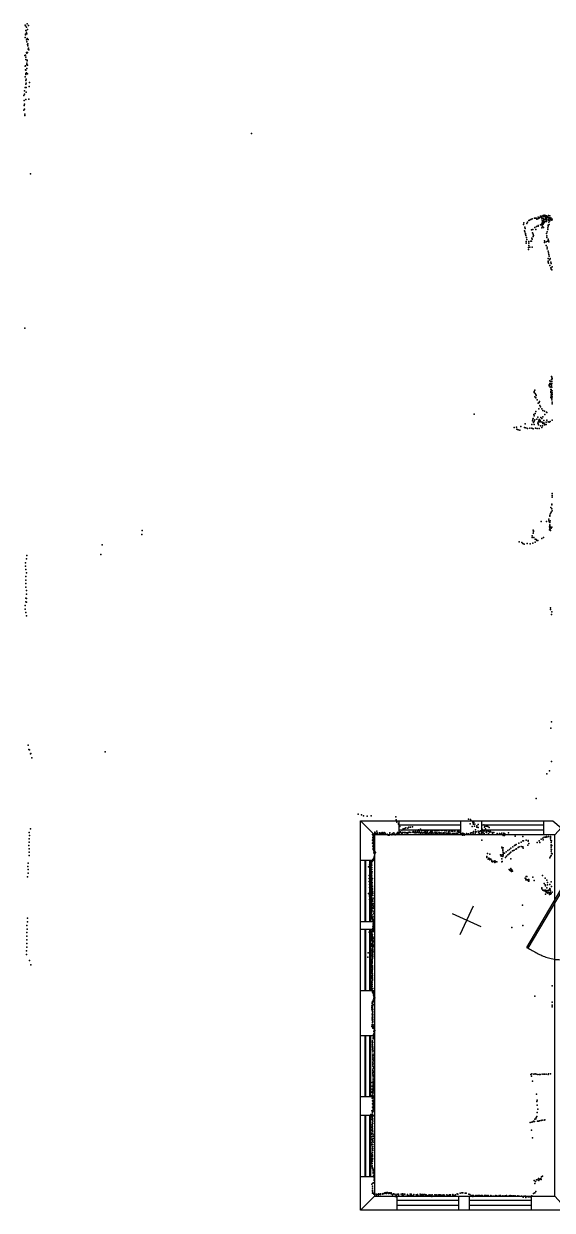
# Model space of a CAD drawing. Header units: millimetres. Extents: x 3450 to 23228, y -19815 to -4263.
# Drawn here: x 3450 to 10146, y -19341 to -4327 of the extents above; entities that cross this region are included whole.
import ezdxf

# ---------------------------------------------------------------- set-up
doc = ezdxf.new("R2010")
doc.units = ezdxf.units.MM
for name, color, linetype in [('DOORS', 7, 'Continuous'), ('P', 9, 'Continuous'), ('PANOS', 10, 'Continuous'), ('ROOMS', 1, 'Continuous'), ('WALLS', 3, 'Continuous'), ('WINDOWS', 6, 'Continuous')]:
    doc.layers.add(name, color=color, linetype=linetype)

# ---------------------------------------------------------------- blocks, each defined once
blk = doc.blocks.new('1-Standard_3C')
for points in [[(-403.982, 5.64828), (253.382, 394.931), (263.573, 377.722), (-393.791, -11.5606), (-403.982, 5.64828)], [(263.573, 377.722), (275.367, 357.142), (283.15, 343.495), (290.844, 329.879), (298.429, 316.269), (305.882, 302.642), (313.184, 288.973), (320.313, 275.239), (327.249, 261.416), (333.971, 247.479), (340.456, 233.405), (346.686, 219.17), (352.638, 204.75), (358.291, 190.121), (363.626, 175.258), (368.62, 160.139), (373.253, 144.738), (377.503, 129.032), (381.351, 112.998), (384.774, 96.6102), (387.752, 79.8457), (390.265, 62.6802), (392.29, 45.0899), (393.807, 27.0508), (395.085, -0.90191)]]:
    blk.add_lwpolyline(points)
blk = doc.blocks.new('1-Standard_45')
for points in [[(-590, 42.9766), (589.999, 42.9766), (589.999, 32.9766), (-590, 32.9766), (-590, 42.9766)], [(-590.014, -44.0958), (589.985, -44.0958), (589.985, -54.0958), (-590.014, -54.0958), (-590.014, -44.0958)]]:
    blk.add_lwpolyline(points)

msp = doc.modelspace()

# ---------------------------------------------------------------- linework, layer by layer
at = {"layer": 'P'}
for p in [(3470, -4345), (3494, -4327), (3511, -4350), (3468, -4501), (3472, -4468), (3473, -4355), (3474, -4458), (3479, -4413), (3482, -4416), (3484, -4441), (3486, -4371), (3490, -4454), (3499, -4401), (3485, -4530), (3490, -4556), (3495, -4512), (3496, -4590), (3504, -4581), (3504, -4608), (3505, -4526), (3507, -4650), (3510, -4638), (3465, -4729), (3474, -4726), (3478, -4779), (3479, -4751), (3487, -4692), (3490, -4699), (3492, -4787), (3493, -4796), (3499, -4689), (3515, -4658), (3467, -4865), (3471, -4912), (3474, -4860), (3477, -4916), (3484, -4949), (3488, -4828), (3488, -4895), (3489, -4841), (3498, -4852), (3470, -5001), (3476, -5047), (3477, -4958), (3478, -5091), (3479, -4971), (3480, -5027), (3483, -5081), (3499, -4961), (3523, -5070), (3450, -5234), (3459, -5220), (3462, -5175), (3470, -5134), (3483, -5136), (3483, -5191), (3520, -5123), (3455, -5298), (3455, -5360), (3458, -5344), (3477, -5287), (3515, -5283), (3452, -5422), (3458, -5406), (3463, -5470), (3463, -5487), (6336, -5714), (3537, -6226), (10029, -6753), (10044, -6751), (10062, -6753), (10096, -6754), (9782, -6866), (9787, -6845), (9798, -6903), (9823, -6854), (9833, -6839), (9849, -6816), (9858, -6813), (9875, -6805), (9891, -6796), (9922, -6789), (9931, -6787), (9942, -6786), (9945, -6893), (9950, -6801), (9963, -6797), (9966, -6889), (9967, -6773), (9969, -6880), (9975, -6789), (9985, -6782), (9992, -6776), (9995, -6871), (9996, -6760), (10008, -6767), (10011, -6863), (10013, -6797), (10013, -6867), (10014, -6779), (10015, -6760), (10017, -6846), (10018, -6819), (10018, -6886), (10022, -6864), (10024, -6841), (10024, -6887), (10027, -6843), (10029, -6792), (10032, -6863), (10034, -6812), (10034, -6825), (10034, -6905), (10035, -6829), (10035, -6851), (10036, -6765), (10038, -6762), (10038, -6801), (10041, -6807), (10049, -6830), (10049, -6843), (10054, -6802), (10055, -6772), (10059, -6780), (10062, -6799), (10065, -6825), (10066, -6768), (10071, -6759), (10072, -6771), (10072, -6792), (10072, -6813), (10074, -6829), (10078, -6808), (10084, -6780), (10088, -6779), (10090, -6771), (10092, -6889), (10093, -6876), (10097, -6813), (10098, -6808), (10099, -6785), (10101, -6836), (10105, -6866), (10108, -6794), (10111, -6783), (10115, -6758), (10115, -6822), (10124, -6799), (10124, -6803), (10127, -6781), (10134, -6800), (10139, -6814), (10140, -6803), (10146, -6801), (9795, -6946), (9798, -6961), (9803, -6918), (9807, -6980), (9807, -6991), (9812, -7005), (9818, -7033), (9881, -6937), (9887, -7040), (9892, -7054), (9897, -6973), (9898, -6929), (9903, -6988), (9903, -7020), (9910, -7005), (9923, -6907), (9938, -6931), (10015, -6911), (10073, -6983), (10078, -7009), (10079, -7032), (10083, -6960), (10089, -6909), (10089, -6931), (10092, -7054), (9815, -7103), (9817, -7084), (9824, -7058), (9845, -7158), (9846, -7185), (9848, -7081), (9850, -7103), (9850, -7133), (9860, -7156), (9874, -7080), (9883, -7078), (9892, -7154), (10047, -7076), (10047, -7097), (10067, -7085), (10068, -7135), (10081, -7155), (10082, -7175), (10085, -7079), (10093, -7203), (10097, -7070), (10104, -7088), (10092, -7331), (10094, -7296), (10094, -7344), (10099, -7226), (10104, -7249), (10105, -7267), (10110, -7314), (10117, -7312), (10120, -7297), (10129, -7345), (10100, -7358), (10115, -7387), (10127, -7414), (10131, -7434), (10132, -7363), (10142, -7442), (10144, -7402), (3463, -8180), (10117, -8844), (10122, -8854), (10123, -8852), (10136, -8829), (10138, -8791), (10139, -8800), (10139, -8856), (10140, -8830), (10143, -8818), (9916, -8980), (9916, -8995), (9927, -8965), (9928, -9007), (10106, -8896), (10107, -8907), (10114, -8880), (10121, -8927), (10126, -8979), (10126, -8994), (10127, -8883), (10128, -8956), (10129, -8889), (10129, -8890), (10131, -8918), (10131, -8961), (10132, -8957), (10133, -8923), (10133, -8997), (10136, -8973), (10137, -8900), (10137, -9000), (10141, -8878), (10141, -8924), (10141, -8972), (10146, -8972), (10146, -8998), (9927, -9047), (9937, -9017), (9939, -9060), (9940, -9033), (9956, -9085), (9967, -9127), (9979, -9119), (9982, -9107), (10127, -9056), (10130, -9038), (10132, -9021), (10132, -9045), (10138, -9023), (10138, -9064), (10141, -9040), (10141, -9064), (10141, -9088), (10143, -9019), (10144, -9114), (10144, -9137), (10146, -9049), (9157, -9268), (9911, -9272), (9917, -9288), (9929, -9260), (9937, -9235), (9961, -9305), (9975, -9198), (9987, -9159), (9998, -9175), (10014, -9198), (10026, -9302), (10027, -9219), (10049, -9231), (10051, -9271), (10072, -9244), (10075, -9245), (9663, -9435), (9694, -9431), (9696, -9456), (9747, -9423), (9794, -9435), (9803, -9391), (9812, -9442), (9832, -9448), (9862, -9444), (9885, -9446), (9888, -9397), (9897, -9351), (9900, -9332), (9902, -9321), (9904, -9451), (9906, -9374), (9916, -9399), (9918, -9356), (9925, -9339), (9932, -9446), (9952, -9329), (9955, -9448), (9961, -9383), (9967, -9367), (9968, -9388), (9973, -9404), (9976, -9351), (9980, -9336), (9980, -9449), (9982, -9333), (9986, -9365), (9993, -9356), (9994, -9347), (9997, -9414), (10000, -9364), (10002, -9311), (10013, -9322), (10013, -9438), (10019, -9368), (10023, -9413), (10025, -9384), (10037, -9375), (10040, -9347), (10047, -9401), (10049, -9392), (10065, -9397), (10068, -9367), (10069, -9400), (10079, -9342), (10092, -9365), (10108, -9368), (10120, -9359), (10146, -9344), (9713, -9465), (9735, -9469), (10143, -10273), (10145, -10298), (10146, -10318), (10129, -10447), (10134, -10509), (10139, -10416), (10140, -10408), (10142, -10466), (10145, -10490), (10006, -10627), (10072, -10625), (10104, -10595), (10104, -10615), (10109, -10636), (10114, -10544), (10114, -10560), (10115, -10640), (10118, -10617), (10124, -10526), (4945, -10789), (4950, -10738), (9892, -10805), (9902, -10736), (9904, -10773), (9907, -10742), (9909, -10751), (10111, -10692), (10111, -10732), (10113, -10680), (10114, -10709), (10116, -10667), (10121, -10731), (10122, -10740), (10123, -10699), (10133, -10712), (10134, -10712), (10140, -10697), (4443, -10920), (9725, -10881), (9762, -10893), (9774, -10905), (9790, -10913), (9826, -10902), (9866, -10908), (9891, -10828), (9898, -10900), (9913, -10828), (9928, -10847), (9930, -10889), (9941, -10855), (9951, -10868), (9964, -10866), (10012, -10841), (10036, -10828), (3484, -11099), (3489, -11054), (4426, -11044), (3471, -11149), (3474, -11191), (3478, -11234), (3478, -11323), (3479, -11367), (3484, -11276), (3477, -11458), (3479, -11412), (3485, -11500), (3487, -11544), (3467, -11688), (3476, -11594), (3476, -11640), (3484, -11645), (3486, -11600), (3470, -11733), (3479, -11776), (3486, -11820), (10122, -11717), (10123, -11739), (10138, -11801), (10139, -11769), (10138, -13161), (10126, -13242), (3506, -13455), (3516, -13509), (3525, -13516), (3535, -13565), (3541, -13561), (3554, -13614), (4483, -13538), (10112, -13782), (10135, -13664), (10079, -13819), (9941, -14130), (7687, -14330), (7728, -14337), (7754, -14349), (7799, -14354), (7852, -14352), (8164, -14362), (8167, -14399), (9086, -14394), (9112, -14398), (3521, -14560), (3534, -14516), (7897, -14557), (7925, -14542), (7991, -14562), (8015, -14559), (8174, -14414), (8176, -14429), (8184, -14560), (8196, -14456), (8198, -14449), (8203, -14559), (8212, -14563), (8213, -14483), (8215, -14557), (8222, -14556), (8224, -14552), (8225, -14558), (8242, -14533), (8247, -14560), (8253, -14561), (8259, -14513), (8270, -14560), (8277, -14511), (8279, -14563), (8284, -14560), (8290, -14500), (8294, -14563), (8318, -14505), (8319, -14560), (8327, -14559), (8329, -14493), (8332, -14557), (8336, -14557), (8349, -14494), (8355, -14561), (8374, -14489), (8378, -14557), (8382, -14560), (8383, -14550), (8400, -14557), (8415, -14546), (8420, -14557), (8440, -14558), (8442, -14546), (8453, -14526), (8464, -14560), (8466, -14543), (8475, -14519), (8485, -14560), (8486, -14563), (8495, -14540), (8513, -14536), (8519, -14534), (8527, -14562), (8535, -14544), (8542, -14549), (8545, -14562), (8550, -14534), (8560, -14560), (8564, -14542), (8568, -14535), (8579, -14533), (8589, -14562), (8595, -14560), (8603, -14558), (8604, -14535), (8616, -14561), (8621, -14547), (8627, -14534), (8631, -14559), (8633, -14533), (8656, -14534), (8657, -14540), (8666, -14561), (8680, -14535), (8684, -14561), (8691, -14536), (8708, -14537), (8715, -14560), (8736, -14533), (8736, -14563), (8747, -14535), (8763, -14533), (8785, -14538), (8807, -14538), (8831, -14553), (8840, -14544), (8866, -14542), (8881, -14544), (8887, -14546), (8913, -14545), (8944, -14547), (8958, -14559), (8964, -14544), (8971, -14558), (9104, -14451), (9117, -14415), (9131, -14484), (9139, -14420), (9139, -14432), (9143, -14453), (9148, -14456), (9150, -14548), (9154, -14433), (9159, -14481), (9165, -14457), (9172, -14526), (9175, -14554), (9181, -14551), (9189, -14494), (9192, -14475), (9207, -14459), (9207, -14499), (9207, -14542), (9210, -14563), (9227, -14547), (9238, -14540), (9252, -14562), (9257, -14517), (9259, -14542), (9279, -14546), (9281, -14464), (9288, -14493), (9290, -14484), (9290, -14541), (9298, -14514), (9309, -14558), (9314, -14480), (9314, -14559), (9315, -14544), (9328, -14484), (9337, -14544), (9342, -14544), (9348, -14496), (9356, -14555), (9362, -14548), (9386, -14561), (9407, -14562), (9592, -14563), (3520, -14643), (3521, -14684), (3524, -14600), (7869, -14696), (7870, -14586), (7870, -14657), (7871, -14626), (7877, -14623), (7877, -14636), (7877, -14699), (7878, -14589), (7878, -14597), (7878, -14634), (7878, -14644), (7879, -14584), (7879, -14616), (7879, -14669), (7879, -14687), (7879, -14689), (7879, -14696), (7880, -14640), (7880, -14663), (7881, -14610), (7882, -14664), (7882, -14685), (7888, -14584), (7900, -14571), (7901, -14567), (7907, -14570), (7916, -14577), (7927, -14567), (7928, -14566), (7928, -14579), (7951, -14571), (7956, -14565), (7962, -14572), (7966, -14570), (7980, -14571), (7986, -14581), (7998, -14574), (8003, -14574), (8006, -14568), (8026, -14567), (8029, -14573), (8054, -14582), (8056, -14586), (8068, -14593), (8074, -14593), (8078, -14596), (8085, -14588), (8089, -14567), (8104, -14588), (8107, -14586), (8113, -14589), (8123, -14574), (8129, -14587), (8130, -14584), (8138, -14565), (8151, -14582), (8156, -14590), (8169, -14588), (8173, -14581), (8179, -14574), (8186, -14575), (8187, -14580), (8192, -14576), (8193, -14568), (8238, -14571), (8246, -14571), (8304, -14564), (8310, -14573), (8405, -14565), (8413, -14567), (8431, -14566), (8456, -14564), (8477, -14570), (8492, -14567), (8507, -14569), (8510, -14564), (8534, -14575), (8548, -14568), (8553, -14577), (8558, -14578), (8564, -14566), (8582, -14579), (8600, -14567), (8610, -14578), (8616, -14581), (8617, -14565), (8637, -14579), (8660, -14564), (8664, -14579), (8667, -14567), (8670, -14580), (8689, -14575), (8709, -14566), (8712, -14581), (8720, -14571), (8722, -14581), (8747, -14571), (8762, -14569), (8768, -14564), (8772, -14572), (8784, -14564), (8801, -14570), (8804, -14568), (8822, -14572), (8831, -14566), (8838, -14578), (8849, -14568), (8852, -14571), (8876, -14572), (8878, -14579), (8881, -14573), (8886, -14573), (8895, -14575), (8906, -14572), (8930, -14570), (8939, -14572), (8953, -14584), (8978, -14587), (8982, -14573), (9006, -14575), (9009, -14596), (9011, -14571), (9030, -14596), (9031, -14579), (9060, -14573), (9061, -14577), (9076, -14581), (9085, -14578), (9109, -14570), (9120, -14567), (9130, -14566), (9142, -14569), (9170, -14571), (9211, -14566), (9228, -14572), (9255, -14656), (9266, -14565), (9271, -14566), (9285, -14573), (9339, -14572), (9389, -14568), (9449, -14573), (9476, -14573), (9492, -14581), (9508, -14569), (9525, -14598), (9531, -14571), (9533, -14578), (9542, -14597), (9546, -14579), (9676, -14608), (9690, -14713), (9721, -14695), (9750, -14681), (9772, -14612), (9774, -14667), (9782, -14665), (9814, -14659), (9839, -14664), (9841, -14669), (9848, -14698), (9953, -14689), (9978, -14668), (9988, -14688), (10007, -14646), (10026, -14633), (10031, -14653), (10045, -14621), (10058, -14618), (10071, -14612), (10079, -14621), (10098, -14612), (10124, -14613), (10124, -14623), (10125, -14641), (10129, -14663), (10133, -14686), (10135, -14668), (3517, -14726), (3518, -14768), (3519, -14809), (3519, -14851), (7874, -14735), (7875, -14728), (7878, -14770), (7878, -14774), (7879, -14765), (7879, -14776), (7880, -14714), (7880, -14723), (7880, -14739), (7880, -14759), (7881, -14740), (7881, -14749), (7884, -14792), (7886, -14816), (7888, -14805), (7889, -14794), (7891, -14819), (7892, -14856), (7892, -14857), (7893, -14824), (7893, -14862), (7894, -14832), (7894, -14854), (7894, -14859), (7896, -14820), (7896, -14829), (7898, -14800), (7905, -14812), (9325, -14825), (9353, -14837), (9491, -14843), (9500, -14859), (9508, -14747), (9512, -14757), (9513, -14845), (9518, -14781), (9518, -14791), (9522, -14753), (9522, -14812), (9523, -14847), (9525, -14834), (9541, -14824), (9561, -14806), (9567, -14862), (9583, -14790), (9583, -14844), (9598, -14829), (9603, -14774), (9607, -14822), (9620, -14810), (9623, -14761), (9640, -14794), (9645, -14743), (9647, -14791), (9663, -14783), (9668, -14727), (9677, -14722), (9683, -14770), (9691, -14768), (9715, -14750), (9725, -14744), (9753, -14739), (9770, -14743), (9775, -14744), (9776, -14761), (9835, -14720), (10130, -14724), (10131, -14715), (10131, -14798), (10131, -14851), (10132, -14772), (10134, -14746), (10135, -14777), (10137, -14824), (10139, -14724), (10144, -14832), (3503, -14991), (3505, -14947), (7818, -14995), (7830, -14971), (7832, -14991), (7835, -14944), (7846, -15000), (7847, -14952), (7850, -14977), (7851, -15006), (7854, -14923), (7854, -14959), (7856, -14998), (7857, -14944), (7857, -14959), (7859, -14932), (7862, -14975), (7862, -15003), (7863, -14924), (7869, -14923), (7873, -14903), (7882, -14892), (7884, -14886), (7885, -14893), (7888, -14880), (7889, -14867), (7889, -14874), (7889, -14879), (7890, -14904), (7893, -14881), (7894, -14881), (7895, -14910), (9317, -14865), (9318, -14876), (9334, -14899), (9343, -14885), (9354, -14894), (9355, -14908), (9369, -14900), (9379, -14916), (9381, -14928), (9390, -14930), (9403, -14926), (9411, -14925), (9417, -14942), (9419, -14919), (9427, -14929), (9427, -14932), (9445, -14930), (9505, -14931), (9507, -14894), (9510, -14928), (9518, -14866), (9554, -14877), (9619, -14894), (10115, -14880), (10125, -14864), (3498, -15120), (3506, -15031), (3506, -15075), (7826, -15141), (7827, -15103), (7835, -15030), (7836, -15044), (7838, -15032), (7838, -15068), (7840, -15046), (7840, -15051), (7842, -15158), (7843, -15019), (7844, -15073), (7846, -15028), (7847, -15149), (7849, -15038), (7849, -15078), (7849, -15111), (7850, -15025), (7850, -15050), (7850, -15077), (7850, -15123), (7851, -15094), (7852, -15074), (7852, -15112), (7852, -15133), (7853, -15098), (7853, -15123), (7853, -15138), (7853, -15148), (7854, -15078), (7855, -15054), (7856, -15068), (7856, -15111), (7856, -15122), (7856, -15130), (7857, -15067), (7857, -15082), (7857, -15156), (7858, -15082), (7858, -15146), (7859, -15154), (7860, -15028), (7861, -15107), (7864, -15058), (7867, -15142), (9598, -15028), (9608, -15039), (9613, -15040), (9615, -15043), (9623, -15015), (9623, -15039), (9627, -15049), (9630, -15056), (9634, -15032), (9642, -15050), (9804, -15138), (9809, -15159), (9814, -15153), (9817, -15119), (9817, -15158), (9823, -15118), (9828, -15160), (9836, -15163), (9843, -15155), (9849, -15156), (9851, -15162), (9899, -15128), (10022, -15105), (10054, -15140), (7828, -15179), (7830, -15255), (7832, -15218), (7836, -15294), (7838, -15306), (7843, -15259), (7845, -15186), (7846, -15186), (7848, -15223), (7848, -15260), (7848, -15278), (7848, -15306), (7850, -15251), (7851, -15223), (7852, -15166), (7852, -15194), (7852, -15233), (7853, -15238), (7853, -15251), (7854, -15216), (7855, -15180), (7855, -15205), (7855, -15261), (7855, -15264), (7856, -15186), (7856, -15295), (7858, -15212), (7859, -15170), (7859, -15288), (7859, -15300), (7860, -15167), (7862, -15217), (7864, -15194), (7868, -15241), (7869, -15288), (7870, -15264), (7874, -15310), (9844, -15176), (9847, -15176), (9915, -15167), (10012, -15275), (10015, -15259), (10015, -15259), (10027, -15289), (10042, -15290), (10044, -15207), (10044, -15301), (10051, -15296), (10052, -15295), (10054, -15225), (10058, -15236), (10059, -15304), (10061, -15290), (10064, -15303), (10067, -15313), (10068, -15314), (10075, -15166), (10078, -15261), (10083, -15294), (10084, -15192), (10087, -15225), (10099, -15295), (10105, -15287), (10115, -15220), (10115, -15268), (10118, -15279), (10125, -15298), (10133, -15187), (10135, -15246), (7819, -15331), (7831, -15330), (7832, -15351), (7832, -15368), (7832, -15410), (7833, -15334), (7834, -15358), (7834, -15387), (7835, -15405), (7835, -15439), (7838, -15443), (7842, -15332), (7843, -15369), (7846, -15407), (7847, -15362), (7847, -15407), (7847, -15433), (7848, -15418), (7849, -15371), (7849, -15445), (7850, -15391), (7850, -15448), (7851, -15325), (7851, -15334), (7851, -15409), (7852, -15429), (7853, -15366), (7853, -15388), (7854, -15315), (7854, -15318), (7854, -15450), (7855, -15385), (7855, -15395), (7856, -15345), (7856, -15463), (7857, -15356), (7857, -15363), (7858, -15341), (7858, -15407), (7860, -15424), (7861, -15412), (7864, -15431), (7873, -15333), (7873, -15356), (7874, -15412), (7874, -15435), (7875, -15390), (7878, -15458), (10060, -15343), (10080, -15324), (10086, -15326), (10088, -15316), (10089, -15327), (10093, -15323), (10102, -15324), (10109, -15344), (10116, -15321), (10118, -15326), (10119, -15321), (10119, -15333), (10124, -15341), (10131, -15331), (10131, -15334), (10145, -15315), (7837, -15554), (7838, -15468), (7839, -15480), (7840, -15491), (7842, -15545), (7843, -15518), (7843, -15587), (7843, -15607), (7844, -15523), (7847, -15574), (7848, -15566), (7848, -15598), (7849, -15516), (7849, -15591), (7849, -15601), (7850, -15601), (7850, -15613), (7851, -15467), (7851, -15502), (7851, -15585), (7852, -15474), (7852, -15529), (7853, -15487), (7853, -15550), (7853, -15553), (7854, -15507), (7854, -15558), (7854, -15605), (7855, -15573), (7856, -15507), (7857, -15527), (7858, -15472), (7858, -15485), (7858, -15547), (7859, -15527), (7859, -15529), (7860, -15500), (7862, -15547), (7865, -15516), (7873, -15603), (7876, -15524), (7877, -15480), (7879, -15558), (7880, -15581), (7881, -15503), (9769, -15479), (3491, -15737), (3496, -15646), (3496, -15692), (7835, -15633), (7837, -15628), (7849, -15626), (7856, -15650), (7858, -15627), (7858, -15641), (7861, -15645), (7864, -15644), (7870, -15665), (7872, -15669), (7873, -15691), (7874, -15648), (7874, -15671), (7874, -15744), (7875, -15626), (7876, -15663), (7877, -15717), (7877, -15722), (7878, -15692), (7879, -15684), (7880, -15725), (7880, -15763), (7881, -15697), (7882, -15743), (7883, -15747), (7884, -15703), (7885, -15670), (7885, -15701), (7887, -15725), (7891, -15753), (7893, -15736), (9633, -15762), (9774, -15738), (3490, -15828), (3491, -15873), (3492, -15783), (7826, -15822), (7838, -15818), (7847, -15866), (7848, -15890), (7849, -15845), (7849, -15862), (7851, -15837), (7851, -15885), (7855, -15838), (7856, -15810), (7856, -15901), (7857, -15901), (7858, -15905), (7859, -15823), (7859, -15835), (7860, -15832), (7862, -15847), (7863, -15860), (7864, -15900), (7866, -15871), (7867, -15893), (7869, -15798), (7869, -15803), (7869, -15852), (7871, -15771), (7871, -15792), (7872, -15815), (7872, -15879), (7875, -15808), (7875, -15895), (7875, -15905), (7876, -15784), (7877, -15793), (7879, -15804), (7881, -15769), (7883, -15812), (7888, -15780), (3485, -16059), (3489, -16012), (3490, -15965), (3491, -15919), (7835, -15945), (7842, -16055), (7847, -16027), (7848, -15917), (7855, -15973), (7857, -16000), (7858, -15923), (7860, -15984), (7860, -16056), (7863, -15923), (7863, -15964), (7863, -16004), (7864, -16045), (7866, -16064), (7868, -15916), (7868, -16060), (7870, -15938), (7870, -16037), (7871, -15954), (7871, -16007), (7871, -16019), (7872, -15956), (7873, -15961), (7873, -16040), (7875, -16062), (7876, -15933), (7876, -15983), (7876, -15989), (7877, -15944), (7877, -16005), (3487, -16105), (3523, -16182), (7781, -16112), (7810, -16139), (7812, -16083), (7849, -16166), (7853, -16193), (7861, -16111), (7861, -16179), (7863, -16133), (7863, -16194), (7864, -16084), (7864, -16088), (7864, -16165), (7864, -16201), (7866, -16165), (7866, -16166), (7866, -16186), (7866, -16197), (7866, -16206), (7867, -16104), (7868, -16115), (7868, -16145), (7869, -16139), (7870, -16089), (7870, -16131), (7870, -16154), (7871, -16085), (7871, -16131), (7872, -16108), (7873, -16071), (3539, -16237), (7846, -16347), (7850, -16335), (7851, -16251), (7851, -16322), (7855, -16274), (7857, -16240), (7859, -16227), (7859, -16297), (7864, -16309), (7865, -16216), (7865, -16295), (7866, -16267), (7866, -16316), (7866, -16323), (7866, -16330), (7866, -16348), (7866, -16351), (7867, -16248), (7868, -16247), (7868, -16254), (7868, -16288), (7868, -16349), (7869, -16274), (7844, -16420), (7847, -16371), (7848, -16444), (7849, -16395), (7850, -16492), (7851, -16467), (7851, -16500), (7856, -16457), (7857, -16383), (7858, -16445), (7860, -16496), (7861, -16447), (7861, -16471), (7863, -16374), (7863, -16511), (7864, -16396), (7864, -16456), (7864, -16486), (7866, -16408), (7867, -16369), (7867, -16372), (7867, -16412), (7867, -16424), (7867, -16430), (7868, -16370), (7868, -16419), (7870, -16391), (10146, -16501), (7849, -16521), (7850, -16517), (7850, -16542), (7856, -16541), (7858, -16535), (7859, -16545), (7865, -16560), (7865, -16565), (7870, -16559), (7870, -16580), (7872, -16536), (7878, -16599), (7881, -16618), (7883, -16570), (7883, -16595), (7884, -16639), (7884, -16660), (7885, -16605), (7887, -16579), (7888, -16591), (7890, -16624), (7891, -16606), (7894, -16639), (7894, -16665), (7897, -16653), (9923, -16630), (7858, -16754), (7860, -16797), (7861, -16775), (7863, -16730), (7866, -16709), (7866, -16725), (7867, -16784), (7868, -16753), (7869, -16705), (7869, -16762), (7869, -16778), (7869, -16802), (7871, -16750), (7872, -16802), (7874, -16710), (7875, -16736), (7876, -16689), (7879, -16683), (7881, -16695), (7891, -16679), (7892, -16666), (10144, -16765), (10145, -16708), (10146, -16747), (7864, -16818), (7864, -16904), (7866, -16860), (7866, -16911), (7866, -16933), (7867, -16887), (7868, -16881), (7868, -16942), (7869, -16845), (7869, -16858), (7869, -16925), (7870, -16822), (7870, -16861), (7870, -16862), (7870, -16874), (7870, -16912), (7870, -16939), (7871, -16830), (7871, -16862), (7871, -16947), (7871, -16953), (7872, -16830), (7872, -16898), (7873, -16869), (7873, -16925), (7874, -16956), (7862, -17016), (7866, -16991), (7866, -17002), (7867, -16966), (7869, -16967), (7873, -16990), (7873, -16994), (7873, -17035), (7874, -17022), (7875, -17017), (7876, -16995), (7878, -17011), (7882, -17020), (7882, -17031), (7884, -17107), (7886, -17078), (7889, -17065), (7890, -17041), (7890, -17047), (7890, -17113), (7893, -17097), (7897, -17066), (7868, -17215), (7868, -17223), (7869, -17207), (7869, -17245), (7870, -17199), (7870, -17260), (7870, -17263), (7871, -17216), (7875, -17172), (7876, -17157), (7878, -17127), (7881, -17162), (7883, -17134), (7883, -17146), (7868, -17276), (7869, -17310), (7871, -17292), (7872, -17290), (7872, -17336), (7873, -17274), (7873, -17336), (7873, -17399), (7873, -17416), (7874, -17304), (7874, -17367), (7874, -17382), (7875, -17323), (7875, -17382), (7876, -17365), (7877, -17413), (7872, -17435), (7872, -17468), (7873, -17498), (7874, -17481), (7874, -17501), (7874, -17519), (7874, -17555), (7875, -17448), (7875, -17490), (7876, -17430), (7876, -17446), (7880, -17526), (7880, -17544), (7872, -17606), (7872, -17616), (7873, -17594), (7874, -17574), (7874, -17631), (7875, -17650), (7875, -17669), (7876, -17580), (7876, -17669), (7876, -17687), (7877, -17687), (7879, -17648), (7879, -17703), (7879, -17708), (7880, -17595), (7880, -17630), (9874, -17623), (9882, -17646), (9889, -17616), (9896, -17706), (9911, -17617), (9931, -17616), (9942, -17619), (9964, -17621), (9985, -17621), (9994, -17621), (10016, -17620), (10038, -17618), (10046, -17617), (10069, -17620), (10094, -17622), (10100, -17616), (10122, -17615), (7862, -17847), (7863, -17772), (7866, -17724), (7866, -17807), (7868, -17832), (7873, -17845), (7875, -17797), (7875, -17822), (7875, -17855), (7876, -17773), (7877, -17783), (7877, -17816), (7878, -17721), (7878, -17748), (7878, -17763), (7878, -17778), (7879, -17745), (7879, -17832), (7880, -17724), (7880, -17725), (7882, -17736), (7882, -17774), (7883, -17791), (7883, -17810), (7856, -17891), (7864, -17922), (7866, -17888), (7870, -17955), (7870, -17994), (7873, -17919), (7874, -17868), (7874, -17890), (7875, -17913), (7876, -17951), (7877, -18008), (7878, -17891), (7879, -17909), (7879, -17929), (7879, -17955), (7879, -17974), (7879, -18012), (7880, -17975), (7881, -17902), (7882, -18007), (7883, -17986), (7885, -17988), (9946, -17872), (9949, -17965), (9954, -17946), (9955, -18012), (7848, -18131), (7858, -18082), (7860, -18131), (7862, -18151), (7868, -18035), (7868, -18103), (7869, -18134), (7870, -18110), (7871, -18136), (7873, -18153), (7877, -18089), (7878, -18031), (7878, -18072), (7879, -18050), (7879, -18056), (7880, -18028), (7880, -18050), (7880, -18050), (9950, -18154), (9955, -18103), (9963, -18060), (7855, -18289), (7864, -18192), (7865, -18170), (7865, -18258), (7867, -18233), (7867, -18301), (7869, -18195), (7869, -18277), (7869, -18279), (7869, -18308), (7871, -18184), (7871, -18243), (7872, -18213), (9864, -18232), (9887, -18225), (9898, -18221), (9908, -18212), (9922, -18217), (9926, -18190), (9936, -18183), (9943, -18168), (9959, -18214), (9971, -18213), (9982, -18211), (10004, -18203), (10017, -18201), (10042, -18202), (10052, -18195), (7849, -18458), (7852, -18323), (7852, -18327), (7853, -18382), (7856, -18410), (7856, -18442), (7862, -18365), (7867, -18409), (7867, -18442), (7869, -18371), (7870, -18321), (7870, -18338), (7873, -18341), (7873, -18364), (7874, -18458), (7875, -18385), (7875, -18432), (7878, -18406), (9881, -18326), (9897, -18424), (7844, -18574), (7847, -18595), (7849, -18559), (7851, -18487), (7854, -18514), (7868, -18474), (7869, -18506), (7869, -18540), (7869, -18576), (7869, -18615), (7870, -18612), (7871, -18586), (7872, -18560), (7873, -18508), (7873, -18533), (7876, -18480), (7847, -18679), (7850, -18625), (7854, -18652), (7857, -18731), (7859, -18752), (7860, -18751), (7861, -18710), (7861, -18721), (7864, -18664), (7864, -18691), (7865, -18700), (7866, -18750), (7868, -18652), (7868, -18721), (7869, -18666), (7870, -18638), (7872, -18690), (7854, -18782), (7862, -18788), (7865, -18779), (7869, -18801), (7869, -18811), (7877, -18820), (7877, -18832), (7877, -18842), (7878, -18865), (7878, -18871), (7881, -18844), (7883, -18898), (7885, -18866), (7885, -18897), (7891, -18917), (7894, -18907), (10023, -18909), (7860, -19010), (7867, -19036), (7869, -19063), (7872, -18999), (7882, -18994), (7889, -18948), (7889, -18964), (7890, -18926), (9915, -18963), (9927, -19003), (9935, -18976), (9945, -18957), (9961, -18955), (9972, -18937), (9977, -18964), (9989, -18946), (10002, -18938), (10005, -18951), (10011, -18919), (7867, -19087), (7868, -19095), (7868, -19099), (7870, -19124), (7872, -19118), (7884, -19137), (7885, -19131), (7917, -19139), (7920, -19150), (7925, -19141), (7945, -19131), (7946, -19146), (7951, -19137), (7969, -19133), (7971, -19143), (7995, -19132), (7998, -19136), (8005, -19127), (8024, -19119), (8026, -19129), (8041, -19115), (8048, -19130), (8057, -19116), (8070, -19130), (8079, -19122), (8089, -19121), (8091, -19130), (8105, -19122), (8110, -19135), (8122, -19145), (8126, -19143), (8135, -19133), (8151, -19138), (8154, -19165), (8157, -19162), (8167, -19149), (8174, -19170), (8183, -19137), (8196, -19149), (8199, -19137), (8199, -19158), (8199, -19163), (8232, -19136), (8242, -19162), (8247, -19153), (8248, -19135), (8261, -19160), (8263, -19162), (8264, -19139), (8280, -19137), (8284, -19162), (8307, -19160), (8311, -19147), (8312, -19140), (8328, -19158), (8342, -19163), (8344, -19139), (8351, -19155), (8358, -19152), (8360, -19139), (8372, -19153), (8387, -19157), (8388, -19156), (8390, -19157), (8391, -19140), (8422, -19144), (8430, -19158), (8433, -19152), (8438, -19143), (8449, -19159), (8471, -19139), (8472, -19156), (8486, -19140), (8492, -19155), (8495, -19151), (8501, -19141), (8511, -19156), (8517, -19141), (8533, -19141), (8541, -19156), (8548, -19146), (8549, -19158), (8563, -19159), (8578, -19149), (8583, -19159), (8595, -19147), (8610, -19148), (8618, -19160), (8619, -19165), (8626, -19146), (8640, -19161), (8657, -19146), (8661, -19158), (8673, -19146), (8680, -19156), (8702, -19145), (8718, -19147), (8719, -19155), (8726, -19160), (8734, -19146), (8736, -19158), (8756, -19155), (8765, -19146), (8773, -19155), (8777, -19149), (8780, -19148), (8811, -19147), (8813, -19151), (8830, -19154), (8842, -19147), (8850, -19150), (8857, -19145), (8885, -19152), (8888, -19142), (8903, -19155), (8910, -19159), (8919, -19147), (8940, -19134), (8950, -19139), (8980, -19126), (9001, -19120), (9011, -19120), (9041, -19124), (9056, -19126), (9087, -19138), (9102, -19143), (9118, -19152), (9134, -19154), (9139, -19166), (9149, -19154), (9179, -19155), (9195, -19155), (9210, -19154), (9225, -19153), (9245, -19152), (9256, -19152), (9287, -19153), (9302, -19153), (9318, -19153), (9333, -19156), (9365, -19163), (9367, -19154), (9380, -19163), (9396, -19163), (9411, -19161), (9429, -19156), (9442, -19158), (9472, -19155), (9488, -19153), (9519, -19157), (9537, -19162), (9551, -19158), (9566, -19156), (9598, -19159), (9614, -19156), (9629, -19157), (9645, -19160), (9661, -19159), (9677, -19159), (9709, -19160), (9725, -19163), (9757, -19162), (9777, -19173), (9789, -19163), (9806, -19163), (9810, -19179), (9839, -19170), (9855, -19172), (9871, -19170), (9885, -19157), (9910, -19128), (9924, -19120), (9936, -19103)]:
    msp.add_point(p, dxfattribs=at)
at = {"layer": 'PANOS'}
for points in [[(9243.6, -15755.6), (8880.5, -15587.9)], [(8978.2, -15853.3), (9145.9, -15490.2)]]:
    msp.add_lwpolyline(points, dxfattribs=at)
at = {"layer": 'ROOMS'}
msp.add_lwpolyline([(10178.1, -15070.8), (10178.1, -14591.4), (7895, -14591.4), (7895, -19160.9), (10178.1, -19160.9), (10178.1, -15070.8)], close=True, dxfattribs=at)
at = {"layer": 'WALLS'}
for points in [[(7715, -19340.9), (7715, -14411.4), (7805, -14501.4), (7895, -14591.4), (7895, -19160.9), (7805, -19250.9), (7715, -19340.9)], [(10178.1, -14591.4), (7895, -14591.4), (7805, -14501.4), (7715, -14411.4), (10153.1, -14411.4), (10258.1, -14501.4), (10178.1, -14591.4)], [(10258.1, -19340.9), (7715, -19340.9), (7805, -19250.9), (7895, -19160.9), (10178.1, -19160.9), (10258.1, -19250.9), (10258.1, -19340.9)]]:
    msp.add_lwpolyline(points, dxfattribs=at)
at = {"layer": 'WINDOWS'}
for points in [[(8985.1, -14591.4), (8205.1, -14591.4), (8205.1, -14411.4), (8985.1, -14411.4), (8985.1, -14591.4)], [(10033.4, -14591.4), (9253.4, -14591.4), (9253.4, -14411.4), (10033.4, -14411.4), (10033.4, -14591.4)], [(7715, -15690.9), (7715, -14910.9), (7895, -14910.9), (7895, -15690.9), (7715, -15690.9)], [(7715, -16565.5), (7715, -15785.5), (7895, -15785.5), (7895, -16565.5), (7715, -16565.5)], [(7715, -17907.5), (7715, -17127.5), (7895, -17127.5), (7895, -17907.5), (7715, -17907.5)], [(7715, -18917.4), (7715, -18137.4), (7895, -18137.4), (7895, -18917.4), (7715, -18917.4)], [(8960, -19340.9), (8179.9, -19340.9), (8179.9, -19160.9), (8960, -19160.9), (8960, -19340.9)], [(9878, -19340.9), (9098, -19340.9), (9098, -19160.9), (9878, -19160.9), (9878, -19340.9)]]:
    msp.add_lwpolyline(points, dxfattribs=at)

# ---------------------------------------------------------------- block references
at = {"layer": 'DOORS', "xscale": -1.10727, "yscale": 1.10727, "rotation": 90}
msp.add_blockref('1-Standard_3C', (10258.1, -15733.6), dxfattribs=at)
at = {"layer": 'WINDOWS', "xscale": 0.661017, "yscale": 0.72}
for p, rotation in [((8595.1, -14501.4), 180), ((9643.4, -14501.4), 180), ((7805, -15300.9), 90), ((7805, -16175.5), 90), ((7805, -17517.5), 90), ((7805, -18527.4), 90), ((8570, -19250.9), 180), ((9488, -19250.9), 180)]:
    msp.add_blockref('1-Standard_45', p, dxfattribs=dict(at, rotation=rotation))

doc.saveas('drawing.dxf')
